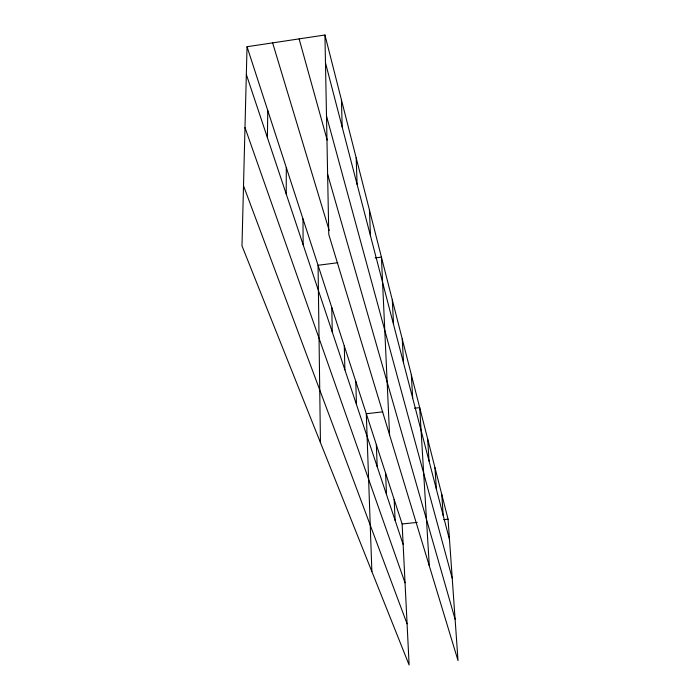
<?xml version="1.0" encoding="UTF-8"?>
<svg xmlns="http://www.w3.org/2000/svg" width="700" height="700" viewBox="0 0 700 700"><rect width="100%" height="100%" fill="white"/><g stroke="black" fill="none" stroke-linecap="round" stroke-linejoin="round"><path stroke-width="1.05" d="M286.23 194.031L286.3 167.536M267.409 137.638L267.767 110.495M247.039 46.725L241.981 245.822L409.124 665L402.124 523.968L247.039 46.725L324.94 35L448.07 519.207L458.019 660.59L328.773 234.404L324.94 35M337.846 262.727L318.062 265.274L320.451 442.61M375.121 257.924L381.421 257.11L389.567 434.866M382.83 411.854L366.301 413.744L371.875 571.594M414.496 408.231L419.694 407.636L429.301 565.889M402.124 523.968L417.244 522.401M443.721 519.663L448.07 519.207M243.504 185.745L407.076 623.805M244.983 127.593L405.046 582.837M246.339 74.48L403.139 544.425M272.624 42.875L329.192 230.457M327.618 174.195L455.114 619.281M299.11 38.885L327.197 140.096M326.498 115.955L452.218 578.218M325.474 62.781L449.514 539.718M441.761 494.41L443.196 515.436M434.971 467.696L436.398 489.282M427.639 438.865L429.047 461.02M411.329 374.745L412.676 398.09M402.238 338.975L403.533 362.924M392.306 299.915L393.54 324.502M394.152 499.45L395.132 520.433M385.578 473.06L386.514 494.594M369.434 209.991L370.493 235.874M376.329 444.579L377.195 466.681M356.178 157.859L357.105 184.398M355.757 381.273L356.475 404.565M341.434 99.873L342.186 127.05M344.286 345.975L344.899 369.88M331.774 307.466L332.264 332.001M302.977 218.855L303.126 244.694"/></g></svg>
